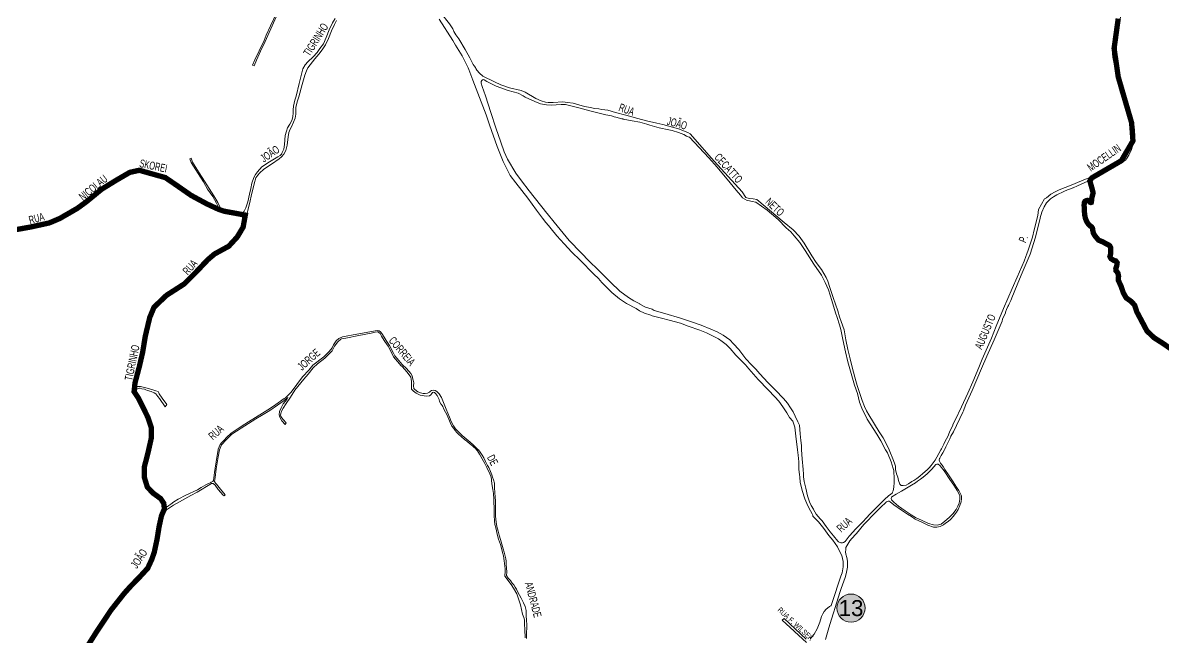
# Model space of a CAD drawing. Header units: millimetres. Extents: x 617885 to 663705, y 7172943 to 7234736.
# Drawn here: x 648715 to 650852, y 7194849 to 7196000 of the extents above; entities that cross this region are included whole.
import ezdxf
from ezdxf.enums import TextEntityAlignment as Align

# ---------------------------------------------------------------- set-up
doc = ezdxf.new("R2010")
doc.units = ezdxf.units.MM
doc.layers.add('BAIRROS', color=12, linetype='Continuous')
doc.layers.add('Equipamentos Públicos', color=171, linetype='Continuous')
doc.layers.add('TOP_VIAS 10.000', color=7, linetype='Continuous', lineweight=9)
doc.layers.add('VIAS', color=7, linetype='Continuous', lineweight=5)
doc.styles.add('LDUP', font='LDUP.SHX')
doc.styles.get("Standard").update_dxf_attribs({"font": 'arial.ttf'})

msp = doc.modelspace()

# ---------------------------------------------------------------- hatches: boundary and pattern name
at = {"layer": 'Equipamentos Públicos', "true_color": 0xb3b3ff}
h = msp.add_hatch(color=151, dxfattribs=at)
edge = h.paths.add_edge_path()
edge.add_arc((650267.2, 7194903.1), 26.4, 0, 360)

# ---------------------------------------------------------------- linework, layer by layer
at = {"layer": 'BAIRROS', "lineweight": 40, "ltscale": 0.3, "const_width": 10}
for points in [[(650869, 7195387.5), (650852.4, 7195399), (650835, 7195410.1), (650821.9, 7195422.7), (650816, 7195433.9), (650802.9, 7195458.5), (650798.8, 7195471), (650792.5, 7195477.9), (650783.1, 7195484.6), (650777.7, 7195494), (650773.6, 7195506.1), (650768.1, 7195518), (650768.7, 7195525.2), (650767.5, 7195531.2), (650763.8, 7195535.7), (650763.6, 7195539.7), (650765.4, 7195544.9), (650766.1, 7195550.5), (650763.5, 7195553.9), (650759.9, 7195554.8), (650754.7, 7195558.1), (650752.5, 7195562.1), (650753.8, 7195566.8), (650754.1, 7195572.9), (650753.8, 7195579), (650752.2, 7195582.2), (650749.6, 7195584.1), (650746.8, 7195585.3), (650739.8, 7195589.3), (650731.1, 7195592.9), (650724.4, 7195601), (650721.6, 7195605.8), (650720.2, 7195612), (650719.9, 7195615), (650718.9, 7195616.7), (650717.4, 7195618.3), (650715.4, 7195619.7), (650713.2, 7195621.7), (650710.9, 7195624.6), (650709.2, 7195627.6), (650708, 7195630.2), (650706.7, 7195633.3), (650706.1, 7195636.1), (650705.3, 7195639.6), (650705.1, 7195642.5), (650704.6, 7195646.9), (650704.2, 7195658.1), (650704.4, 7195662.8), (650705.9, 7195665.6), (650708.9, 7195667.1), (650710.6, 7195667.3), (650713.3, 7195666.2), (650714.8, 7195664.8), (650715.6, 7195663.7), (650716.8, 7195663.3), (650717.6, 7195663.6), (650718, 7195665), (650718.1, 7195669.2), (650719.9, 7195677.3), (650721.1, 7195681.1), (650719.9, 7195686.3), (650715, 7195703.9), (650718.7, 7195709.6), (650773.9, 7195741.7), (650795.7, 7195778.9), (650793.2, 7195812.9), (650768.1, 7195898.8), (650760.4, 7195952.3), (650768.1, 7196008.1)], [(648677.6, 7195608.2), (648728.5, 7195617.3), (648764.3, 7195625.1), (648784.4, 7195633.7), (648816.7, 7195652.3), (648834, 7195664.9), (648862.5, 7195688.3), (648888.6, 7195704.4), (648915, 7195719.8), (648933, 7195723.8), (648961.8, 7195715.7), (648981.9, 7195710.1), (649005.1, 7195694.2), (649030.1, 7195676.8), (649059.5, 7195660.9), (649082.1, 7195650.4), (649091.9, 7195647.1), (649131.8, 7195639.8), (649127.7, 7195617.2), (649116.7, 7195598.8), (649100.8, 7195581.5), (649074.1, 7195566.9), (649061.5, 7195556.2), (649039.5, 7195533), (649017.2, 7195510.7), (648984, 7195489.4), (648960.6, 7195467), (648952.6, 7195447.7), (648944.3, 7195412.7), (648939.3, 7195382.4), (648933.3, 7195356.5), (648925, 7195325.1), (648923.3, 7195308.8), (648930.9, 7195297.6), (648939.4, 7195280.6), (648949.2, 7195260.6), (648955.4, 7195242.1), (648955.8, 7195222.8), (648949.8, 7195196.1), (648942.6, 7195167.8), (648942.7, 7195147.6), (648948.2, 7195129.8), (648959.1, 7195118.5), (648973.2, 7195108.3), (648978.8, 7195099.7), (648980.2, 7195089), (648974.7, 7195076.5), (648970.2, 7195055.9), (648966.3, 7195031.8), (648961.1, 7195007.7), (648956.3, 7194994), (648948.8, 7194977.8), (648933.7, 7194961.4), (648916.2, 7194943.4), (648904.4, 7194930.2), (648880, 7194899.3), (648853.3, 7194859.2), (648825.6, 7194815.2)]]:
    msp.add_lwpolyline(points, dxfattribs=at)
at = {"layer": 'Equipamentos Públicos', "color": 7, "lineweight": 5}
msp.add_circle((650267.2, 7194903.1), 26.4, dxfattribs=at)
at = {"layer": 'VIAS', "color": 253}
for points in [[(650768.1, 7195985.6), (650768.8, 7195987.9), (650769.9, 7195997.7), (650771.3, 7196006.4), (650779, 7196029.5), (650787.1, 7196046.9), (650790.8, 7196054.1), (650790.5, 7196079.6), (650787.6, 7196089.2), (650783.8, 7196100.7), (650780.6, 7196110.8), (650779.3, 7196119.4), (650779.3, 7196128.6), (650785, 7196136.1), (650795.6, 7196147.1), (650807.6, 7196158.7), (650822.9, 7196171.3), (650838.4, 7196183.7), (650849.6, 7196192.8), (650852.4, 7196195.4)], [(649463.9, 7196062.5), (649514.7, 7195998.2), (649520.7, 7195988.8), (649522.8, 7195983.7), (649526.7, 7195977.7), (649532.2, 7195970.3), (649543.8, 7195950.2), (649552.9, 7195934.6), (649559.1, 7195921.8), (649560.6, 7195919.4), (649563, 7195916.3), (649563.8, 7195914.4), (649565.5, 7195911.6), (649571, 7195905.6), (649577.3, 7195900.3), (649598.7, 7195889.4), (649610.7, 7195883.7), (649626.8, 7195878.5), (649626.8, 7195878.5), (649649.1, 7195873.3), (649656.2, 7195870.1), (649676.5, 7195858.5), (649686.2, 7195853.9), (649694.6, 7195851.7), (649699.5, 7195850.8), (649709.1, 7195851), (649726.7, 7195852.1), (649735.5, 7195851.1), (649746.6, 7195849.5), (649767.6, 7195843.1), (649779, 7195841.2), (649786.2, 7195839.9), (649794.4, 7195838.8), (649800, 7195838), (649811.3, 7195836.3), (649825.6, 7195832), (649844.8, 7195827.1), (649867.5, 7195820.6), (649883.7, 7195816.5), (649903.1, 7195812.1), (649914.3, 7195809.4), (649943.7, 7195801.4), (649961.4, 7195794.4), (649966, 7195792.3), (650005.7, 7195746.4), (650010.9, 7195741), (650062.9, 7195683.1), (650070.1, 7195673), (650076, 7195671), (650083.9, 7195670.1), (650090.7, 7195669.2), (650141.8, 7195625.7), (650158.8, 7195612.3), (650170, 7195600.3), (650179.2, 7195587.4), (650194, 7195563.2), (650201.8, 7195551.2), (650211.9, 7195537.6), (650220.6, 7195523.1), (650223.6, 7195516), (650227.7, 7195504.3), (650233.6, 7195485.6), (650242.2, 7195460.2), (650245.7, 7195448.8), (650249, 7195440.6), (650254.2, 7195424.5), (650257.7, 7195406.2), (650261.1, 7195387.8), (650265.4, 7195370.3), (650270, 7195352.5), (650276.2, 7195329), (650278.9, 7195320.3), (650284.4, 7195303.2), (650288.1, 7195292.5), (650292.8, 7195281), (650296.1, 7195273), (650300.6, 7195265.1), (650319.9, 7195233.8), (650327.3, 7195222.3), (650332.3, 7195213), (650338.6, 7195200), (650340.2, 7195196.6), (650345.5, 7195183), (650348.5, 7195174.8), (650350.5, 7195169), (650350.8, 7195165.3), (650350.9, 7195162.8), (650352.7, 7195154.7), (650354.8, 7195148.5), (650356, 7195142.3), (650359, 7195135.2), (650361.2, 7195133.2), (650365.1, 7195132.7), (650370.7, 7195133.7), (650374.9, 7195136.2), (650381.2, 7195140.1), (650385, 7195142.5), (650390.3, 7195146.2), (650396.5, 7195150.7), (650401.8, 7195155.1), (650405.8, 7195158.5), (650410.3, 7195162.9), (650413.4, 7195166.1), (650417.2, 7195170.4), (650421.3, 7195175.6), (650424.8, 7195180.7), (650428.2, 7195186.2), (650431.9, 7195192.7), (650435.7, 7195200), (650436.6, 7195201.6), (650440.9, 7195210.4), (650443.1, 7195214.6), (650446, 7195220.5), (650448.5, 7195225), (650452, 7195232.6), (650457.8, 7195246.3), (650458.3, 7195247.3), (650462.3, 7195255.3), (650474.6, 7195280.5), (650486.1, 7195306), (650495.6, 7195327.4), (650506.6, 7195353.8), (650513.3, 7195369.5), (650530.3, 7195409), (650539.5, 7195431.6), (650553.2, 7195464.9), (650569.6, 7195501.9), (650578.4, 7195523.2), (650591.6, 7195553.5), (650594.7, 7195561.9), (650596.9, 7195567.3), (650599.5, 7195574), (650607.2, 7195598.3), (650610.4, 7195612), (650617.1, 7195639.3), (650618.9, 7195650), (650629.8, 7195670), (650633.6, 7195672), (650642, 7195678.9), (650649.9, 7195683.5), (650657.1, 7195687.2), (650679.7, 7195696.1), (650699.3, 7195703.8), (650712.9, 7195709.8), (650725.1, 7195715.8), (650743.9, 7195726.3), (650754, 7195732.5), (650762.9, 7195737.9), (650768.9, 7195742.3), (650776.6, 7195748.9), (650783.2, 7195756.9), (650786.9, 7195764.1), (650790.9, 7195774.2), (650792.3, 7195783.9), (650792.7, 7195790.7), (650792.5, 7195799.1), (650791.5, 7195807.2), (650790.3, 7195813), (650788.1, 7195822.5), (650784.4, 7195834.9), (650780.7, 7195845.7), (650777.2, 7195855.6), (650772.8, 7195867.3), (650772.3, 7195868.4)], [(649300.3, 7196008.1), (649295.4, 7196000.1), (649288.9, 7195986.8), (649283.1, 7195972.9), (649278.5, 7195961), (649271.7, 7195951.8), (649266.5, 7195944.7), (649258.8, 7195936.5), (649248.9, 7195927.1), (649244.1, 7195921.3), (649239.6, 7195913.7), (649237, 7195904), (649233, 7195886.2), (649227, 7195863), (649224.5, 7195855), (649222.3, 7195843.8), (649221.5, 7195837.2), (649221.2, 7195831.2), (649220.8, 7195823.9), (649218.9, 7195817.3), (649215.1, 7195810.2), (649211.1, 7195803.6), (649208.9, 7195797.2), (649206.8, 7195789.2), (649205.5, 7195772.4), (649203.8, 7195763.6), (649200.7, 7195757.2), (649199.5, 7195754.3), (649197.1, 7195751.6), (649192.8, 7195748.8), (649177.1, 7195739.6), (649162.6, 7195730.1), (649154.5, 7195720.7), (649150.6, 7195716.2), (649147.5, 7195710.3), (649144.2, 7195699.8), (649142.2, 7195689.8), (649139.9, 7195679), (649136.4, 7195664.8), (649132.5, 7195653.3), (649129.4, 7195647.4), (649127.5, 7195644.9), (649126.1, 7195644.4), (649119.3, 7195645.1), (649105.8, 7195646.1), (649095.6, 7195647.4), (649090.8, 7195648.5), (649087.9, 7195650.2), (649085.4, 7195652.6), (649080.1, 7195663.2), (649073.1, 7195675.7), (649063.9, 7195689.7), (649055.1, 7195703.3), (649045.6, 7195718.8), (649038.9, 7195729), (649032.8, 7195739.2), (649030.3, 7195746.8), (649028.1, 7195745), (649030.2, 7195738.6), (649043.4, 7195717.8), (649053.2, 7195702), (649061.2, 7195688.5), (649070.7, 7195674.7), (649077.7, 7195661.9), (649082.1, 7195653.5), (649081.6, 7195652.5), (649080.1, 7195652.5), (649072.1, 7195656.3), (649059, 7195662.2), (649047.9, 7195667.6), (649037.7, 7195673.4), (649027.6, 7195679.8), (649020.5, 7195684.6), (649015.1, 7195687.6), (649010.2, 7195691.7), (649004.3, 7195696.7), (648997.1, 7195702.7), (648989.6, 7195707.5), (648983, 7195711), (648979.3, 7195713.4), (648973.7, 7195715.2), (648967.9, 7195716.8), (648959.2, 7195718.9), (648946.9, 7195722.1), (648937.7, 7195724.3), (648932.7, 7195725), (648929.8, 7195724.9), (648926.6, 7195724.6), (648919.9, 7195722.9), (648912.1, 7195719.8), (648904.5, 7195715.6), (648897, 7195711.6), (648887.6, 7195706.4), (648878.6, 7195700.9), (648868.7, 7195694.9), (648861, 7195689), (648852.4, 7195682.3), (648836.1, 7195668.8), (648827.6, 7195662.3), (648812.8, 7195651.9), (648799.5, 7195643.9), (648791.9, 7195640), (648785.1, 7195636.4), (648775.5, 7195631.9), (648765.7, 7195628.2), (648757.9, 7195626.1), (648746.9, 7195623.4), (648733.7, 7195620.1)], [(649303, 7196004.5), (649298.9, 7195997.1), (649293.1, 7195985.2), (649287.8, 7195971.1), (649282.4, 7195958.9), (649276.1, 7195949.7), (649269.7, 7195941.6), (649262.3, 7195932.7), (649253.2, 7195921.6), (649249, 7195915.8), (649246.2, 7195910), (649243.6, 7195902.4), (649238.6, 7195884.6), (649231.9, 7195861.4), (649229, 7195851.9), (649226.5, 7195841.4), (649226.4, 7195835.4), (649226.3, 7195829.1), (649225.2, 7195821.6), (649222.4, 7195814), (649219.3, 7195806.6), (649215.8, 7195801), (649213.5, 7195794.6), (649212, 7195786.6), (649210, 7195770.8), (649207.7, 7195761), (649204.2, 7195753.9), (649199.8, 7195748.9), (649195.3, 7195745), (649181, 7195735), (649166.8, 7195726.2), (649158.1, 7195718.5), (649155, 7195714.6), (649151.7, 7195709.7), (649148.1, 7195698.7), (649145.7, 7195687.9), (649143.1, 7195678.1), (649140, 7195663.4), (649137.3, 7195651.4), (649135.5, 7195642.6), (649131.8, 7195623.1), (649125.7, 7195608.4), (649117.9, 7195596.4), (649108.6, 7195586.8), (649100, 7195579.1), (649090, 7195572.7), (649078.8, 7195566.3), (649070.9, 7195562), (649065.2, 7195557.5), (649060.9, 7195553.7), (649052.3, 7195543.6), (649040.9, 7195531.2), (649032.3, 7195522.2), (649026.8, 7195517), (649019.6, 7195510.7), (649012.2, 7195505.5), (649003.8, 7195500.1), (648992, 7195492.3), (648983.4, 7195485.9), (648975.7, 7195479.7), (648970.2, 7195475.2), (648965.7, 7195470.2), (648960.1, 7195463.4), (648956.8, 7195457.4), (648954, 7195448.6), (648950.5, 7195433.3), (648946.2, 7195412.2), (648946.2, 7195412.2), (648939.2, 7195372.6), (648927, 7195322.5), (648926.5, 7195320.7), (648926.5, 7195320), (648926.7, 7195319.4), (648928.3, 7195318.8), (648931.5, 7195318.8), (648935.1, 7195318.8), (648950.2, 7195314.6), (648963.9, 7195310.5), (648968.3, 7195308.9), (648969.6, 7195306.6), (648970.1, 7195304.5), (648976.1, 7195296.4), (648984.4, 7195284.5), (648981.5, 7195280.4), (648971, 7195296.3), (648967.9, 7195299.9), (648964, 7195304.5), (648961.2, 7195306.5), (648955.2, 7195309.2), (648948.7, 7195311), (648945.3, 7195312.4), (648942.6, 7195313.2), (648938.1, 7195314.1), (648934.8, 7195315.2), (648933.3, 7195315.4), (648932.1, 7195315), (648930.2, 7195314.1), (648926.6, 7195314), (648924.9, 7195313.8), (648925.9, 7195309.3), (648930.6, 7195301.6), (648939.4, 7195285.4), (648951.8, 7195258.9), (648958, 7195241.7), (648958.4, 7195226.7), (648957.4, 7195217.2), (648955.1, 7195207.8), (648953.1, 7195200), (648951.5, 7195193.8), (648948.2, 7195177.9), (648944.4, 7195166.4), (648944.5, 7195154.2), (648946.4, 7195141.9), (648951.3, 7195129.9), (648958.1, 7195122.7), (648970.9, 7195114.3), (648975, 7195111.2), (648979.1, 7195106.5), (648981.9, 7195101.2), (648983.4, 7195094.4), (648983.8, 7195093.8), (648984.5, 7195093.3), (648985.6, 7195093.2), (648988.4, 7195095.5), (648992, 7195098), (648998, 7195102), (649006.2, 7195107.6), (649020.4, 7195114.6), (649042.3, 7195124.7), (649049, 7195129.1), (649058.1, 7195133.9), (649067.1, 7195138.6), (649067.6, 7195138.9), (649070.8, 7195140.2), (649072.2, 7195142.2), (649074.2, 7195157.2), (649078.3, 7195185.6), (649081, 7195200), (649081.2, 7195201), (649084.8, 7195209.7), (649087.1, 7195212.6), (649091.6, 7195217.5), (649097.3, 7195223.8), (649105.3, 7195231.3), (649120.5, 7195241.1), (649130.6, 7195247.8), (649137.8, 7195252.4), (649163.8, 7195268.7), (649178.8, 7195277.6), (649189, 7195284.5), (649204.7, 7195295.9), (649204.8, 7195295.9), (649207.1, 7195297.2), (649212.4, 7195302), (649217.8, 7195308), (649239, 7195336.8), (649250.6, 7195349), (649258.4, 7195358.6), (649278.8, 7195373.9), (649288.8, 7195384.3), (649294.8, 7195391.2), (649297.4, 7195396.5), (649301.8, 7195404.1), (649306.8, 7195408.3), (649313.7, 7195411.5), (649314.2, 7195411.6), (649341, 7195416.4), (649372.2, 7195422.5), (649375.2, 7195423.1), (649379, 7195423.5), (649382.5, 7195423.1), (649385.2, 7195421), (649387.4, 7195417.8), (649391.8, 7195411.1), (649395.8, 7195404.5), (649401.9, 7195395.5), (649409.5, 7195380.9), (649412, 7195375.9), (649419.5, 7195367.5), (649426.1, 7195359.6), (649427.3, 7195358.6), (649433.2, 7195352.7), (649438.1, 7195347.5), (649442, 7195342.6), (649444.5, 7195338.2), (649446.1, 7195332.5), (649446.6, 7195330.4), (649447.4, 7195325.5), (649447.1, 7195319.7), (649447.8, 7195314.9), (649449.6, 7195312.7), (649454.9, 7195308.2), (649460.1, 7195306.6), (649465.2, 7195305.3), (649469, 7195305.4), (649473.5, 7195306), (649476.8, 7195307.9), (649477.4, 7195308.5), (649478.9, 7195309.8), (649481.1, 7195311.1), (649484.1, 7195311.9), (649487.5, 7195310.9), (649490.7, 7195309), (649495.1, 7195304.5), (649499.3, 7195297.7), (649503.3, 7195288.6), (649508.5, 7195276.3), (649511.5, 7195268.4), (649514.4, 7195261.3), (649517.9, 7195253.1), (649521.9, 7195244.9), (649525.8, 7195239.2), (649532.7, 7195232.2), (649538.5, 7195226.7), (649545.8, 7195220.6), (649553.5, 7195213.9), (649559.7, 7195208.8), (649564.1, 7195204.4), (649568.5, 7195200), (649568.9, 7195199.6), (649572.1, 7195195.3), (649575.7, 7195189.8), (649579.1, 7195184.5), (649582.2, 7195177.8), (649585.8, 7195170.5), (649588.1, 7195166.7), (649591.3, 7195159.1), (649593.8, 7195152.7), (649595.2, 7195148.8), (649597.2, 7195143.4), (649598.7, 7195137.5), (649598.9, 7195128.3), (649599.8, 7195119.8), (649600.3, 7195111.3), (649600.6, 7195104), (649600.9, 7195094.3), (649601, 7195082.4), (649601, 7195075.2), (649601.5, 7195069.5), (649602.2, 7195064), (649603.2, 7195055.9), (649605.5, 7195047.1), (649607.5, 7195039.5), (649610, 7195031.8), (649612.9, 7195023.1), (649615.4, 7195014.3), (649617, 7195007.7), (649619.1, 7195000.3), (649620, 7194995.2), (649620.9, 7194991), (649621, 7194984.5), (649621.1, 7194978.5), (649621.8, 7194970.7), (649621.6, 7194964.2), (649624.8, 7194958.9), (649628.7, 7194954.7), (649632.3, 7194950.1), (649635.4, 7194946.7), (649637.6, 7194942.1), (649639.9, 7194938.3), (649642.4, 7194932.8), (649649.1, 7194921.5), (649653.2, 7194913.1), (649656.2, 7194906.2), (649658.1, 7194898.3), (649658.4, 7194888.2), (649659, 7194881.2), (649659.5, 7194871.1), (649658.9, 7194852.2), (649659.2, 7194846)], [(649189.5, 7196017), (649179.2, 7195994.7), (649171.1, 7195977.3), (649166.9, 7195967), (649157.7, 7195947.8), (649149.7, 7195930.9), (649145.4, 7195921.1), (649148.4, 7195919.4), (649152.9, 7195930), (649160.4, 7195946.9), (649169.3, 7195965), (649173.8, 7195976.7), (649181.9, 7195994.8), (649192.2, 7196016.8)], [(650191.4, 7194845.9), (650198.4, 7194854.1), (650203.5, 7194864.3), (650208.8, 7194877), (650211.7, 7194887.4), (650214.1, 7194892.4), (650216.8, 7194896.8), (650220.5, 7194900.9), (650223.2, 7194903.2), (650226.8, 7194906), (650229.1, 7194907.3), (650230.2, 7194908.1), (650231.4, 7194912), (650238.7, 7194934.5), (650241.1, 7194942.6), (650248.4, 7194962.8), (650250.4, 7194969.5), (650252.5, 7194980.4), (650252.4, 7194990.2), (650251.3, 7194996.2), (650249.7, 7195001.9), (650245.3, 7195011.2), (650241.7, 7195017.8), (650233.1, 7195030.2), (650225.6, 7195039.3), (650216.3, 7195052.4), (650206.3, 7195064.5), (650195.8, 7195075.7), (650195.6, 7195077), (650194.8, 7195078.6), (650194.4, 7195080), (650191.1, 7195085.7), (650186.5, 7195095.1), (650180.6, 7195108.2), (650175.7, 7195123.8), (650171.9, 7195139), (650171, 7195148.3), (650170.5, 7195153.5), (650169.4, 7195162.8), (650169.2, 7195177.4), (650167.9, 7195189.9), (650166.7, 7195200), (650163.7, 7195225.2), (650162, 7195242.3), (650158.2, 7195253.6), (650151.9, 7195260.6), (650146.9, 7195269.3), (650139.7, 7195280.2), (650132, 7195290.7), (650124.5, 7195299.2), (650111.7, 7195312), (650093.3, 7195331.3), (650075.4, 7195351.9), (650069.3, 7195358.8), (650051.1, 7195377.3), (650040.4, 7195389.8), (650033.4, 7195397.3), (650025.7, 7195403), (650018.7, 7195407.6), (650010.3, 7195412), (649996.2, 7195418.8), (649983.8, 7195424.2), (649962.1, 7195431.8), (649947.6, 7195437), (649926.5, 7195442.9), (649911.8, 7195446.4), (649894.2, 7195451.2), (649892.2, 7195452.3), (649880, 7195456.2), (649870.9, 7195460.2), (649864.3, 7195464.6), (649846.3, 7195474.2), (649833.4, 7195483), (649818.7, 7195494.5), (649804.4, 7195508.9), (649800, 7195513.7), (649793.7, 7195520.7), (649785.3, 7195529.3), (649759.3, 7195555.2), (649744, 7195570.4), (649729.2, 7195585.9), (649715.5, 7195601.1), (649705.1, 7195614.1), (649700.4, 7195620.5), (649695.2, 7195626.2), (649689, 7195634.1), (649677.6, 7195649), (649661.2, 7195671.6), (649638.9, 7195700.4), (649628.5, 7195713.9), (649615.3, 7195740.1), (649603.8, 7195768.2), (649589.4, 7195809.3), (649583.3, 7195828), (649558.1, 7195892.5), (649550.8, 7195912.9), (649549.7, 7195916), (649548.3, 7195918.3), (649538.4, 7195938.5), (649525.6, 7195958.2), (649520.5, 7195967), (649494.9, 7196007.3)], [(650757.2, 7195942.3), (650757.8, 7195955.9), (650759.7, 7195976.2), (650763.4, 7196001.4)], [(650766.6, 7195975.5), (650768.1, 7195985.6)], [(650764.4, 7195928.9), (650765, 7195953.1), (650765.7, 7195964.8)], [(650765.7, 7195964.8), (650766.6, 7195975.5)], [(650757.7, 7195936), (650757.2, 7195942.3)], [(650763.4, 7195908.3), (650757.7, 7195936)], [(650769.3, 7195901.1), (650764.4, 7195928.9)], [(650016.4, 7195729.5), (650000.7, 7195747), (649964.4, 7195786), (649964.4, 7195786), (649964.1, 7195786.1), (649959, 7195787.8), (649953.7, 7195790.8), (649943.6, 7195794.8), (649931.7, 7195798.2), (649925.5, 7195799.5), (649907.7, 7195803.1), (649889.9, 7195808.4), (649884.2, 7195810.4), (649871.5, 7195814.2), (649857.2, 7195816.7), (649840.1, 7195819.8), (649839.2, 7195820.1), (649837.5, 7195820), (649826.2, 7195823.2), (649823.4, 7195824.3), (649818.2, 7195825.7), (649807.4, 7195827.7), (649800, 7195829.6), (649782.8, 7195834.1), (649770.6, 7195837.1), (649757.2, 7195840.6), (649737.1, 7195846.1), (649732.3, 7195847.4), (649723.9, 7195847.3), (649705.2, 7195845.9), (649696.3, 7195846.2), (649685.4, 7195848.5), (649674.4, 7195852.9), (649656.4, 7195861), (649652.5, 7195863.1), (649643.5, 7195868.4), (649624.8, 7195873.2), (649602.3, 7195881.4), (649594.3, 7195885), (649584.3, 7195890.4), (649579.7, 7195893.2), (649577.7, 7195893.8), (649576.3, 7195893.5), (649575, 7195892.1), (649574.1, 7195890.1), (649573.8, 7195886.9), (649575.7, 7195880.8), (649581.9, 7195863.3), (649592.1, 7195832), (649601.7, 7195803.3), (649610.8, 7195776.2), (649617.1, 7195758.6), (649623.4, 7195744.9), (649638.7, 7195718.5), (649649.3, 7195704.1), (649663.7, 7195685.2), (649697, 7195643.5), (649697.8, 7195642.5), (649711, 7195626.5), (649739.1, 7195592.4), (649761.4, 7195569), (649776.3, 7195553.3), (649793.2, 7195537.3), (649800, 7195530.5), (649816.2, 7195514.2), (649833.9, 7195497.2), (649849.9, 7195485.6), (649859.9, 7195479.2), (649871.1, 7195473.2), (649871.6, 7195473), (649881.8, 7195467.2), (649894.7, 7195463.2), (649898.4, 7195460.8), (649918.4, 7195455.1), (649947.7, 7195446.3), (649970.2, 7195438.8), (649986.2, 7195433.4), (650004.6, 7195426), (650016.2, 7195420.9), (650027.7, 7195414.6), (650039.8, 7195406), (650047, 7195398.7), (650056.8, 7195387.6), (650069.8, 7195370.2), (650080.7, 7195359.4), (650087.6, 7195352.1), (650088.6, 7195350.9), (650096.2, 7195342.3), (650111.3, 7195325.7), (650125.5, 7195311.5), (650140.5, 7195296.1), (650148.3, 7195287.1), (650153.6, 7195278.5), (650158.5, 7195270.7), (650162.4, 7195262.8), (650167.4, 7195252.2), (650170.5, 7195245.8), (650172.2, 7195229.8), (650173.2, 7195217.2), (650174.2, 7195208.1), (650174.7, 7195200), (650175.8, 7195182.9), (650177.5, 7195162.8), (650178, 7195154.3), (650178.4, 7195149), (650179.2, 7195140.3), (650182.4, 7195127.8), (650182.4, 7195127.8), (650185.7, 7195113.4), (650189.6, 7195102.6), (650192.8, 7195095.2), (650196.8, 7195088.3), (650197, 7195087.8), (650202.1, 7195079.4), (650209.1, 7195070.6), (650213.1, 7195066.7), (650220.6, 7195056.1), (650228.1, 7195046.1)], [(650767.6, 7195890.5), (650763.4, 7195908.3)], [(650791.2, 7195831.6), (650782.7, 7195856.1), (650769.3, 7195901.1)], [(650772.3, 7195868.4), (650767.6, 7195890.5)], [(650797.6, 7195778.1), (650799.2, 7195789.2), (650797.7, 7195806.5), (650795.1, 7195818.3), (650791.2, 7195831.6)], [(650793.2, 7195763), (650797.6, 7195778.1)], [(650772.7, 7195737.2), (650782, 7195743), (650783.4, 7195745.3), (650787.8, 7195751.9), (650793.2, 7195763)], [(650228.1, 7195046.1), (650234.6, 7195038.4), (650242.7, 7195028.7), (650243.7, 7195027.5), (650248.1, 7195025.7), (650251.2, 7195025.4), (650253.4, 7195025.9), (650256.2, 7195027.8), (650260, 7195032.8), (650263.7, 7195037.9), (650271.2, 7195045.9), (650275.3, 7195050.6), (650281.9, 7195057.2), (650289.7, 7195065.3), (650295.6, 7195071.6), (650302.9, 7195079.6), (650310.6, 7195087.5), (650315.5, 7195092.1), (650319.7, 7195096.8), (650325.2, 7195101.9), (650329.8, 7195106.7), (650337.4, 7195113.5), (650341.8, 7195116.6), (650344.2, 7195118.3), (650345.1, 7195120.3), (650346, 7195122.8), (650347.4, 7195129.5), (650347.8, 7195138.3), (650347.8, 7195149.7), (650347.7, 7195155.8), (650347.2, 7195161), (650346.4, 7195164.8), (650342.4, 7195177.4), (650335.3, 7195193.9), (650335.3, 7195193.9), (650332.1, 7195200), (650323.1, 7195216.9), (650315.6, 7195229.3), (650297.7, 7195257.3), (650287.2, 7195278), (650283, 7195289.3), (650279.2, 7195305.1), (650273.8, 7195321), (650261.3, 7195364.5), (650256.7, 7195383.2), (650251.7, 7195406.8), (650248.3, 7195425.4), (650245.7, 7195434.2), (650241, 7195447.9), (650238.2, 7195456.7), (650231.4, 7195480), (650224.8, 7195499.4), (650218.9, 7195513.2), (650211.6, 7195527.1), (650197.8, 7195547.6), (650181, 7195573.3), (650171.1, 7195588.2), (650160.5, 7195601.2), (650154.1, 7195608.6), (650145.9, 7195616.2), (650130.8, 7195631.7), (650110, 7195649.3), (650088.8, 7195664.3), (650082.2, 7195665.2), (650077.1, 7195666.3), (650072.3, 7195667.1), (650063.6, 7195672), (650059.9, 7195677.4), (650052.2, 7195686.5), (650040.9, 7195700.4), (650016.4, 7195729.5)], [(650683.6, 7195691.2), (650691.8, 7195694.5), (650716.5, 7195706), (650742.6, 7195719.9), (650772.7, 7195737.2)], [(648709.4, 7195610.2), (648730.5, 7195615.4), (648748.2, 7195619.6), (648759.4, 7195622.2), (648767.5, 7195624.6), (648777.6, 7195628.4), (648786.7, 7195632.7), (648794.1, 7195636.7), (648801.3, 7195641.4), (648814.4, 7195648.9), (648828.9, 7195658.8), (648838, 7195666), (648853.8, 7195679.6), (648862.3, 7195686.3), (648869.7, 7195692), (648880.1, 7195698.3), (648888.8, 7195703.2), (648897.5, 7195708.5), (648905.5, 7195712.7), (648913.1, 7195716.9), (648919.9, 7195720), (648926.2, 7195721.3), (648929.8, 7195721.3), (648937.8, 7195720.5), (648946.5, 7195718.4), (648959, 7195715.2), (648972.8, 7195712.3), (648978.6, 7195709.7), (648988.4, 7195704.8), (648995.5, 7195699.5), (649008.5, 7195689.3), (649015.1, 7195684.7), (649026.9, 7195676.9), (649036.5, 7195670.9), (649046.9, 7195665.4), (649058.1, 7195659.8), (649071.4, 7195653.6), (649079.9, 7195649.6), (649090.8, 7195645.4), (649106.1, 7195642.7), (649119.6, 7195641.2), (649124.9, 7195640), (649127.1, 7195638.6), (649128.3, 7195635.5), (649128.6, 7195631.3), (649127.2, 7195624.3), (649121.6, 7195610.6), (649113.7, 7195599), (649105.4, 7195589.2), (649097.6, 7195582.7), (649089.5, 7195576.4), (649077.3, 7195569.7), (649069.7, 7195565.4), (649063.7, 7195560.6), (649058.9, 7195556.4), (649049.4, 7195546.2), (649038.2, 7195534.5), (649029.6, 7195525.3), (649023.6, 7195519.6), (649017.1, 7195514.2), (649008, 7195507.6), (648999.4, 7195502), (648989.5, 7195495.7), (648981.4, 7195489.1), (648973.3, 7195482.9), (648968, 7195477.7), (648962.7, 7195472.6), (648957.4, 7195465.5), (648953.6, 7195458.6), (648950.8, 7195450.1), (648947.1, 7195433.7), (648939.5, 7195398), (648932.6, 7195358), (648931.5, 7195352.1), (648928.1, 7195340.7), (648924.1, 7195327.8), (648921.9, 7195319), (648921.2, 7195309.5), (648923.1, 7195305.1), (648929.4, 7195295), (648941.8, 7195271.2), (648944.4, 7195264.8), (648947.3, 7195258.3), (648949.4, 7195253.3), (648951, 7195248.4), (648953.4, 7195238.6), (648954.1, 7195230.7), (648953.8, 7195222.4), (648951.4, 7195209.2), (648948.8, 7195200), (648944.9, 7195185.8), (648940.5, 7195171.8), (648939.9, 7195166), (648940, 7195159.5), (648939.8, 7195152.1), (648940.5, 7195144.8), (648942.3, 7195138), (648946.2, 7195128.3), (648950.2, 7195123.1), (648958, 7195115.4), (648964.3, 7195111.6), (648969.1, 7195108.2), (648972.7, 7195104.6), (648974.9, 7195101.5), (648976.1, 7195098.7), (648977.1, 7195093.9), (648977, 7195088.7), (648976.2, 7195085), (648974.9, 7195081.5), (648972.2, 7195073.9), (648970.4, 7195065.7), (648966.6, 7195046.2), (648962.5, 7195021.8), (648959.5, 7195010.8), (648958.5, 7195006.4), (648954.2, 7194992.8), (648951.8, 7194988), (648950.2, 7194984), (648946.1, 7194978.2), (648941.3, 7194972.7), (648938.9, 7194969.1), (648929.7, 7194960), (648919.2, 7194950.5), (648907.4, 7194937.4), (648895.5, 7194922.4), (648884.8, 7194908.5), (648874.4, 7194894.8), (648868.3, 7194885.8), (648862, 7194876.1), (648854.7, 7194865.2), (648834.6, 7194833.6)], [(650653.1, 7195677.9), (650666.3, 7195684.1)], [(650666.3, 7195684.1), (650673.3, 7195687), (650675.8, 7195687.8), (650682.9, 7195690.6)], [(650682.9, 7195690.6), (650683.6, 7195691.2)], [(650622, 7195634.5), (650624.9, 7195645.1), (650629.1, 7195655.3), (650633.8, 7195662.7)], [(650633.8, 7195662.7), (650641.3, 7195670), (650646.8, 7195673.9)], [(650646.8, 7195673.9), (650653.1, 7195677.9)], [(648571, 7195594.4), (648733.7, 7195620.1)], [(650613.1, 7195598.7), (650621.9, 7195634)], [(650621.9, 7195634), (650622, 7195634.5)], [(650602.8, 7195566.6), (650613.1, 7195598.7)], [(650580, 7195511.9), (650588.1, 7195531.5), (650597.4, 7195553.2), (650602.8, 7195566.6)], [(650570, 7195487.8), (650572, 7195492.5), (650573.2, 7195495.6), (650580, 7195511.9)], [(650566.6, 7195479.8), (650570, 7195487.8)], [(650450, 7195153), (650443.1, 7195163), (650439.7, 7195168.7), (650435, 7195174.8), (650432.9, 7195178.4), (650432.5, 7195180.1), (650433, 7195183.3), (650433.4, 7195184.2), (650436.2, 7195189.1), (650439.5, 7195194.1), (650442.3, 7195200), (650442.8, 7195201), (650444.9, 7195205.4), (650448.6, 7195213.1), (650452.2, 7195220.4), (650454.4, 7195225.1), (650459.3, 7195233.8), (650476.6, 7195270.2), (650478.3, 7195273.1), (650482.1, 7195283.2), (650494.1, 7195311.3), (650512.1, 7195352.5), (650521.8, 7195375.3), (650535.3, 7195406.2), (650537.3, 7195410.1), (650550.4, 7195440.7), (650551.2, 7195444.6), (650556.6, 7195456.4), (650556.7, 7195458), (650558.4, 7195462.7), (650561.1, 7195468.7), (650562.3, 7195470.5), (650563.7, 7195473.6)], [(650563.7, 7195473.6), (650566.6, 7195479.8)], [(649206.5, 7195247.4), (649206.4, 7195247.4), (649208.4, 7195250.3), (649202.6, 7195256.4), (649198.6, 7195262.1), (649198, 7195265.2), (649198.2, 7195267.5), (649199, 7195271.1), (649202.6, 7195278), (649208.2, 7195286.8), (649216.2, 7195298.8), (649224.6, 7195311.4), (649241.4, 7195332.2), (649249.7, 7195341.9), (649258.9, 7195353.7), (649267.1, 7195360.9), (649280.9, 7195371.3), (649286.6, 7195377.2), (649294.4, 7195385.4), (649299.1, 7195394.2), (649305.4, 7195402), (649311.1, 7195407.2), (649312.1, 7195407.9), (649315.7, 7195408.6), (649320.1, 7195409.1), (649344.3, 7195414.1), (649367.7, 7195418.6), (649375.4, 7195420.3), (649378.8, 7195420.9), (649380.8, 7195420.8), (649382.1, 7195420), (649384.4, 7195417.7), (649387, 7195413.1), (649389.2, 7195409.5), (649393.3, 7195402.9), (649399.4, 7195393.9), (649406.9, 7195379.5), (649409.5, 7195374.2), (649417.2, 7195365.5), (649424, 7195357.4), (649425.4, 7195356.3), (649431.5, 7195349.7), (649437.2, 7195342.9), (649441.9, 7195335.7), (649443, 7195332.2), (649443.6, 7195327.7), (649443.5, 7195317.6), (649443.6, 7195313.4), (649447.2, 7195309.5), (649451.9, 7195306.3), (649455.9, 7195303.9), (649459.8, 7195302.4), (649467, 7195301), (649471.7, 7195300.6), (649477.2, 7195301.1), (649479.5, 7195303), (649481.4, 7195305.5), (649482.6, 7195307.4), (649483.8, 7195307.7), (649486.3, 7195307.5), (649488.5, 7195305.5), (649491.5, 7195301.4), (649495.2, 7195293.9), (649496.1, 7195290.2), (649498.8, 7195285), (649498.8, 7195285.1), (649500.6, 7195282.9), (649501.9, 7195281), (649504.2, 7195276.3), (649509.9, 7195264.5), (649515.9, 7195251.2), (649519.1, 7195244), (649522.3, 7195240.3), (649523.7, 7195237.9), (649525.1, 7195235.8), (649528.4, 7195232), (649531.5, 7195229), (649537, 7195224.3), (649542.4, 7195219.3), (649546.8, 7195216), (649552.1, 7195211.8), (649555.2, 7195209.4), (649558, 7195206.8), (649560.6, 7195204.3), (649562.8, 7195202.7), (649564, 7195201.4), (649565.1, 7195200), (649565.6, 7195199.4), (649567.1, 7195197.7), (649570.9, 7195191.8), (649581.1, 7195173.9), (649584.4, 7195166.9), (649590.1, 7195155), (649591.8, 7195150.7), (649592.9, 7195147.6), (649593.4, 7195144.7), (649593.5, 7195142), (649594.1, 7195136.5), (649594.8, 7195132.2), (649595.6, 7195125.1), (649597, 7195118), (649597.7, 7195107), (649598.1, 7195085.2), (649598, 7195077.2), (649598.7, 7195066.2), (649599.7, 7195060), (649601.1, 7195053.5), (649602.4, 7195048), (649603.9, 7195041.4), (649606.7, 7195032.2), (649610.2, 7195022.2), (649611.9, 7195015.3), (649614.2, 7195007.2), (649615.7, 7195001.1), (649617, 7194991.7), (649617.6, 7194986.6), (649618.1, 7194981.7), (649618.6, 7194977), (649618.8, 7194972.5), (649618.3, 7194963.2), (649630.1, 7194947.6), (649634.5, 7194940.3), (649640.7, 7194929.9), (649647.5, 7194909.4), (649651.7, 7194891.9), (649654.2, 7194885.5), (649654.9, 7194881.2), (649655.1, 7194874.8), (649655.1, 7194870.3), (649655.9, 7194865.5), (649655.8, 7194858.8), (649656.2, 7194852), (649656.4, 7194847.3)], [(648837.4, 7194830.9), (648857.7, 7194863), (648871.5, 7194883.7), (648878.1, 7194893.1), (648888, 7194906), (648898.5, 7194919.7), (648909.7, 7194934.2), (648921.1, 7194944.3), (648929.7, 7194954.6), (648937.8, 7194962.4), (648946.2, 7194971.8), (648949.5, 7194976.3), (648953.9, 7194983.4), (648957.1, 7194989.7), (648960.6, 7194998.3), (648965.1, 7195014), (648970.2, 7195044.3), (648974.2, 7195065.6), (648976.8, 7195077.2), (648979.6, 7195081.5), (648983.8, 7195087.1), (648989.5, 7195091), (648996.9, 7195096.3), (649029.4, 7195114.1), (649041.5, 7195120.7), (649068.2, 7195136.5), (649069.4, 7195136.6), (649071.8, 7195136.4), (649075.2, 7195133.8), (649081.2, 7195125.2), (649090.5, 7195115), (649092, 7195113.3), (649094.2, 7195115.7), (649085.1, 7195126.1), (649077.6, 7195135.5), (649076.1, 7195137.4), (649074.3, 7195140.2), (649075, 7195147.7), (649077.2, 7195164.2), (649080.8, 7195186.8), (649083.4, 7195199.9), (649083.4, 7195200), (649085.7, 7195206.2), (649087.1, 7195208.9), (649096.5, 7195219.4), (649106.6, 7195228.9), (649115.3, 7195234.5), (649131.2, 7195244.5), (649151.7, 7195257.8), (649165.3, 7195266.2), (649177.5, 7195273.5), (649192.4, 7195283.7), (649204.7, 7195292), (649211.6, 7195297.9), (649209.5, 7195294), (649203, 7195285.8), (649199.1, 7195278.2), (649196.1, 7195271.7), (649195.2, 7195265.4), (649196.3, 7195260.7), (649200.3, 7195254.4), (649206.4, 7195247.4)], [(650343.2, 7195111.1), (650342.3, 7195108.8), (650343, 7195106.3), (650347.2, 7195101.6), (650356.1, 7195093.9), (650368.8, 7195085.4), (650380.2, 7195078.1), (650388.4, 7195072.8), (650400.7, 7195067.4), (650412.4, 7195061.6), (650421.9, 7195059), (650428.7, 7195058.6), (650435.9, 7195060.7), (650442.9, 7195065.8), (650451.4, 7195073), (650458.1, 7195079.8), (650464.3, 7195088.1), (650467.4, 7195094.1), (650469.9, 7195100), (650471.5, 7195107.1), (650471, 7195113.3), (650469, 7195119.3), (650465.9, 7195123.6), (650459.7, 7195133.6), (650452.6, 7195144.2), (650441.6, 7195160.5), (650437.1, 7195166.8), (650433.9, 7195170.1), (650430.6, 7195172.8), (650428, 7195172.8), (650425.9, 7195172.4), (650422.3, 7195167.8), (650418.6, 7195163.3), (650414.9, 7195159.5), (650412, 7195156.6), (650410.1, 7195155), (650406, 7195151.4), (650402.3, 7195148.6), (650397.3, 7195144.6), (650391.7, 7195140.8), (650387.9, 7195137.8), (650380.3, 7195133.4), (650371.4, 7195128.1), (650362, 7195122.5), (650351.8, 7195116.5), (650343.8, 7195111.6), (650343.2, 7195111.1)], [(650219.1, 7194844.2), (650225.6, 7194866.2), (650230.8, 7194882.4), (650234.4, 7194894.5), (650237.5, 7194904), (650246.5, 7194932.1), (650248.9, 7194940), (650256.3, 7194960.2), (650258.4, 7194967.6), (650260.7, 7194979.7), (650260.6, 7194991), (650259.3, 7194998.1), (650257.7, 7195003.9), (650257.1, 7195008.7), (650257.2, 7195012.5), (650257.8, 7195016.5), (650259.1, 7195020), (650263.1, 7195026.1), (650265.3, 7195028.9), (650268.8, 7195033.8), (650276, 7195041.5), (650277.2, 7195042.8), (650291.5, 7195059.7), (650300, 7195068.5), (650305.8, 7195074.5), (650322.2, 7195091.5), (650332.8, 7195101.8), (650333.4, 7195102.3), (650336.6, 7195103.8), (650338.7, 7195103.7), (650340.6, 7195102.2), (650347.3, 7195096.9), (650361.6, 7195086.6), (650372.8, 7195079.4), (650380.4, 7195074.8), (650387.3, 7195070.1), (650400, 7195063.9), (650411.5, 7195058.5), (650422, 7195054.9), (650428.2, 7195054.6), (650434.5, 7195056.3), (650440.3, 7195059.2), (650444.5, 7195062), (650449.5, 7195065.7), (650454.2, 7195069.7), (650458.7, 7195074.6), (650462.8, 7195080.5), (650464.7, 7195083.2), (650467.8, 7195087.8), (650471.4, 7195095.7), (650473.7, 7195102.6), (650474.6, 7195108.6), (650474.2, 7195113.4), (650471.5, 7195119.5), (650469.4, 7195123.5), (650464.7, 7195130), (650459, 7195139.5), (650450, 7195153)], [(650183.6, 7194838.5), (650138.2, 7194880.3), (650141.7, 7194883.7), (650183.2, 7194844.7)]]:
    msp.add_lwpolyline(points, dxfattribs=at)

# ---------------------------------------------------------------- texts
at = {"layer": 'Equipamentos Públicos', "color": 7}
msp.add_text('13', height=30, dxfattribs=at).set_placement((650267.2, 7194903.1), align=Align.MIDDLE_CENTER)
at = {"layer": 'TOP_VIAS 10.000', "color": 251, "style": 'LDUP', "width": 0.69}
for s, height, rotation, p in [('TIGRINHO', 15, 57.7467, (649252.2, 7195936.2)), ('RUA', 15, 340.5161, (649830.4, 7195835.5)), ('JOÃO', 15, 344.6297, (649921, 7195809.6)), ('JOÃO', 15, 34.1556, (649166.4, 7195737.9)), ('MOCELLIN', 15, 35, (650716.8, 7195721)), ('SKOREI', 15, 348.3164, (648932.5, 7195730)), ('CECATTO', 15, 311.9166, (650010, 7195747.3)), ('NICOLAU', 15, 39.2951, (648827.6, 7195666)), ('NETO', 15, 316.6848, (650105.4, 7195662.7)), ('RUA', 15, 14.7506, (648728.2, 7195622.8)), ('P.', 15, 68, (650594.8, 7195586.6)), ('RUA', 15, 48.1528, (649024, 7195526.3)), ('AUGUSTO', 15, 67, (650512.3, 7195386.9)), ('CORREIA', 15, 310.3797, (649399.5, 7195403.9)), ('TIGRINHO', 15, 78.191, (648919.9, 7195328.4)), ('JORGE', 15, 42.125, (649238.1, 7195347.5)), ('RUA', 15, 42.125, (649071.1, 7195217.2)), ('DE', 15, 297.4616, (649584.4, 7195185.6)), ('RUA', 15, 43, (650249, 7195044.1)), ('JOÃO', 15, 56.7979, (648928.5, 7194976)), ('ANDRADE', 15, 285.0303, (649655.6, 7194949.5)), ('RUA F. WILSEK', 10, 317.4205, (650128.6, 7194898.4))]:
    msp.add_text(s, height=height, rotation=rotation, dxfattribs=at).set_placement(p)

doc.saveas('drawing.dxf')
